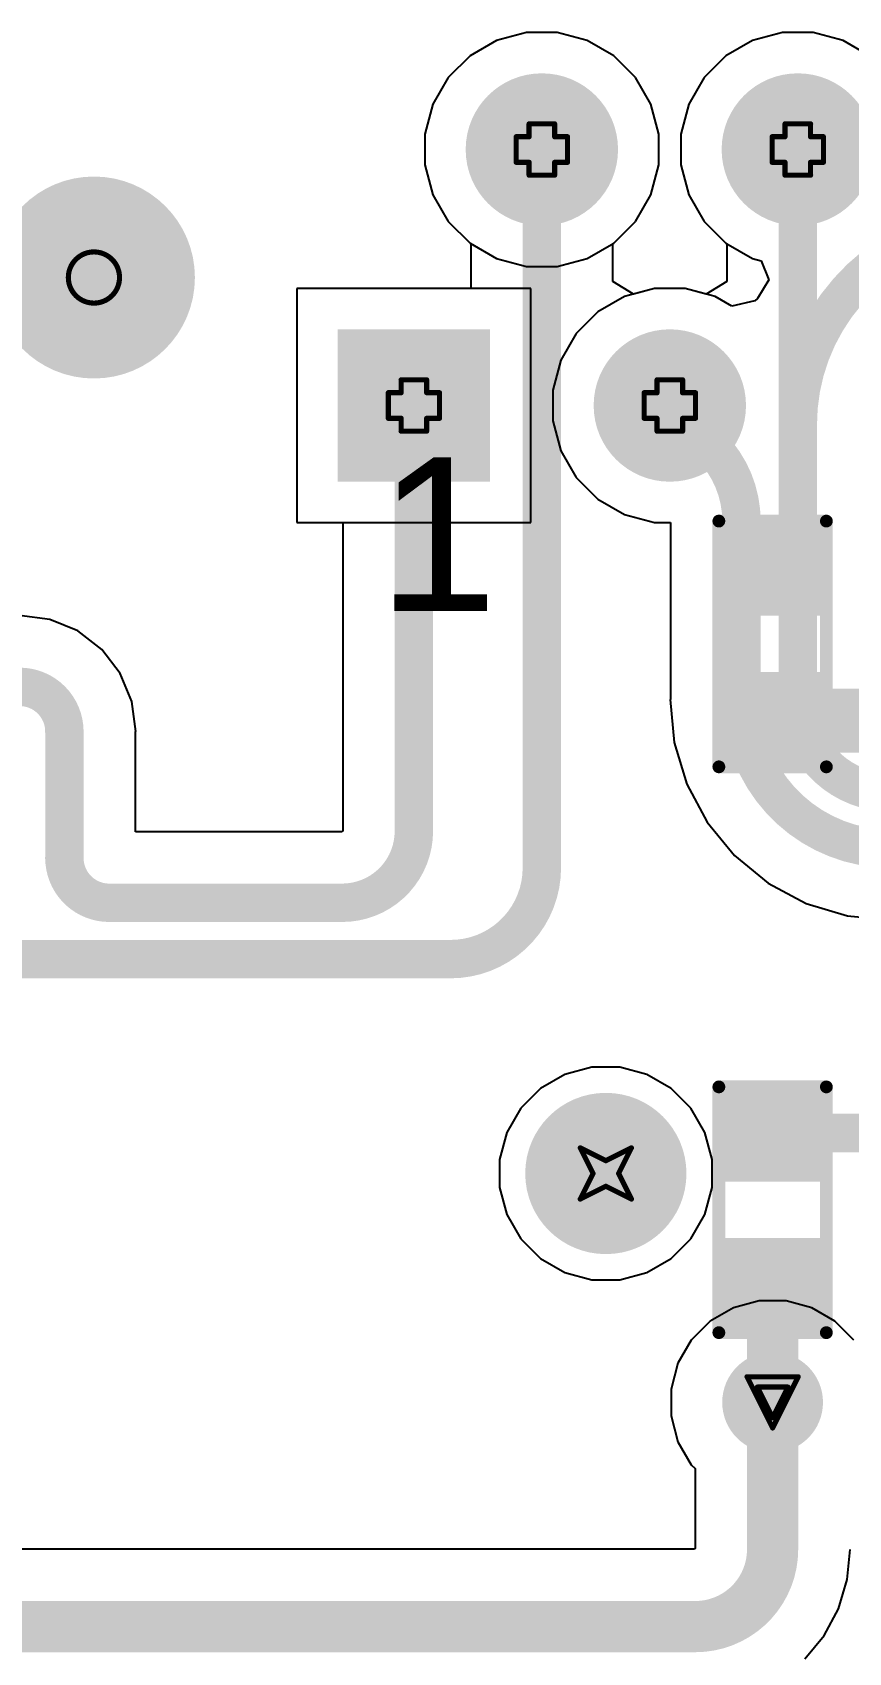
# Model space of a CAD drawing. Header units: inches. Extents: x 0 to 289, y 0 to 168.
# Drawn here: x 112.4 to 120.5, y 57.86 to 73.94 of the extents above; entities that cross this region are included whole.
import ezdxf

# ---------------------------------------------------------------- set-up
doc = ezdxf.new("R2010")
doc.units = ezdxf.units.IN
for name, color, linetype in [('Bottom Layer', 5, 'Continuous'), ('Bottom Overlay', 54, 'Continuous'), ('Bottom Paste', 16, 'Continuous'), ('Bottom Solder', 6, 'Continuous'), ('Drill Drawing', 1, 'Continuous'), ('Multi-Layer', 9, 'Continuous'), ('Pad Holes', 156, 'Continuous'), ('Top Layer', 1, 'Continuous'), ('Top Overlay', 2, 'Continuous'), ('Top Solder', 216, 'Continuous'), ('Via Holes', 16, 'Continuous')]:
    doc.layers.add(name, color=color, linetype=linetype)
doc.styles.add('Arial', font='', dxfattribs={"height": 0.2})
doc.styles.get('Arial').set_extended_font_data('Arial')

# ---------------------------------------------------------------- blocks, each defined once
blk = doc.blocks.new('R___0603_B_12')
at = {"layer": 'Bottom Layer'}
for points in [[(-1.143, -0.4445), (-1.143, 0.4445), (-0.381, 0.4445), (-0.381, -0.4445)], [(0.381, -0.4445), (0.381, 0.4445), (1.143, 0.4445), (1.143, -0.4445)]]:
    blk.add_hatch(color=5, dxfattribs=at).paths.add_polyline_path(points)
at = {"layer": 'Bottom Paste'}
for points in [[(-1.143, -0.4445), (-1.143, 0.4445), (-0.381, 0.4445), (-0.381, -0.4445)], [(0.381, -0.4445), (0.381, 0.4445), (1.143, 0.4445), (1.143, -0.4445)]]:
    blk.add_hatch(color=16, dxfattribs=at).paths.add_polyline_path(points)
at = {"layer": 'Bottom Solder'}
for points in [[(-1.2446, -0.5461), (-1.2446, 0.5461), (-0.2794, 0.5461), (-0.2794, -0.5461)], [(0.2794, -0.5461), (0.2794, 0.5461), (1.2446, 0.5461), (1.2446, -0.5461)]]:
    blk.add_hatch(color=6, dxfattribs=at).paths.add_polyline_path(points)
at = {"layer": 'Bottom Overlay'}
for points in [[(-1.2192, -0.5334, 0.127, 0.127, 0), (-1.2192, 0.5334, 0.127, 0.127, 0)], [(1.2192, 0.5334, 0.127, 0.127, 0), (-1.2192, 0.5334, 0.127, 0.127, 0)], [(1.2192, -0.5334, 0.127, 0.127, 0), (1.2192, 0.5334, 0.127, 0.127, 0)], [(1.2192, -0.5334, 0.127, 0.127, 0), (-1.2192, -0.5334, 0.127, 0.127, 0)]]:
    blk.add_lwpolyline(points, format="xyseb", dxfattribs=at)
for points in [[(-1.25095, 0.5334, 0.0635, 0.0635, 1), (-1.18745, 0.5334, 0.0635, 0.0635, 1)], [(-1.25095, 0.5334, 0.0635, 0.0635, 1), (-1.18745, 0.5334, 0.0635, 0.0635, 1)], [(1.18745, 0.5334, 0.0635, 0.0635, 1), (1.25095, 0.5334, 0.0635, 0.0635, 1)], [(1.18745, 0.5334, 0.0635, 0.0635, 1), (1.25095, 0.5334, 0.0635, 0.0635, 1)], [(-1.25095, -0.5334, 0.0635, 0.0635, 1), (-1.18745, -0.5334, 0.0635, 0.0635, 1)], [(-1.25095, -0.5334, 0.0635, 0.0635, 1), (-1.18745, -0.5334, 0.0635, 0.0635, 1)], [(1.18745, -0.5334, 0.0635, 0.0635, 1), (1.25095, -0.5334, 0.0635, 0.0635, 1)], [(1.18745, -0.5334, 0.0635, 0.0635, 1), (1.25095, -0.5334, 0.0635, 0.0635, 1)]]:
    blk.add_lwpolyline(points, format="xyseb", close=True, dxfattribs=at)
blk = doc.blocks.new('R___0603_B_15')
at = {"layer": 'Bottom Layer'}
for points in [[(-1.143, -0.4445), (-1.143, 0.4445), (-0.381, 0.4445), (-0.381, -0.4445)], [(0.381, -0.4445), (0.381, 0.4445), (1.143, 0.4445), (1.143, -0.4445)]]:
    blk.add_hatch(color=5, dxfattribs=at).paths.add_polyline_path(points)
at = {"layer": 'Bottom Paste'}
for points in [[(-1.143, -0.4445), (-1.143, 0.4445), (-0.381, 0.4445), (-0.381, -0.4445)], [(0.381, -0.4445), (0.381, 0.4445), (1.143, 0.4445), (1.143, -0.4445)]]:
    blk.add_hatch(color=16, dxfattribs=at).paths.add_polyline_path(points)
at = {"layer": 'Bottom Solder'}
for points in [[(-1.2446, -0.5461), (-1.2446, 0.5461), (-0.2794, 0.5461), (-0.2794, -0.5461)], [(0.2794, -0.5461), (0.2794, 0.5461), (1.2446, 0.5461), (1.2446, -0.5461)]]:
    blk.add_hatch(color=6, dxfattribs=at).paths.add_polyline_path(points)
at = {"layer": 'Bottom Overlay'}
for points in [[(-1.2192, -0.5334, 0.127, 0.127, 0), (-1.2192, 0.5334, 0.127, 0.127, 0)], [(1.2192, 0.5334, 0.127, 0.127, 0), (-1.2192, 0.5334, 0.127, 0.127, 0)], [(1.2192, -0.5334, 0.127, 0.127, 0), (1.2192, 0.5334, 0.127, 0.127, 0)], [(1.2192, -0.5334, 0.127, 0.127, 0), (-1.2192, -0.5334, 0.127, 0.127, 0)]]:
    blk.add_lwpolyline(points, format="xyseb", dxfattribs=at)
for points in [[(-1.25095, 0.5334, 0.0635, 0.0635, 1), (-1.18745, 0.5334, 0.0635, 0.0635, 1)], [(-1.25095, 0.5334, 0.0635, 0.0635, 1), (-1.18745, 0.5334, 0.0635, 0.0635, 1)], [(1.18745, 0.5334, 0.0635, 0.0635, 1), (1.25095, 0.5334, 0.0635, 0.0635, 1)], [(1.18745, 0.5334, 0.0635, 0.0635, 1), (1.25095, 0.5334, 0.0635, 0.0635, 1)], [(-1.25095, -0.5334, 0.0635, 0.0635, 1), (-1.18745, -0.5334, 0.0635, 0.0635, 1)], [(-1.25095, -0.5334, 0.0635, 0.0635, 1), (-1.18745, -0.5334, 0.0635, 0.0635, 1)], [(1.18745, -0.5334, 0.0635, 0.0635, 1), (1.25095, -0.5334, 0.0635, 0.0635, 1)], [(1.18745, -0.5334, 0.0635, 0.0635, 1), (1.25095, -0.5334, 0.0635, 0.0635, 1)]]:
    blk.add_lwpolyline(points, format="xyseb", close=True, dxfattribs=at)
blk = doc.blocks.new('NE8FBV_C5_LED_55')
at = {"layer": 'Bottom Layer'}
h = blk.add_hatch(color=5, dxfattribs=at)
edge = h.paths.add_edge_path()
edge.add_arc((-2.865, -1.36), 0.654, 0, 360)
h = blk.add_hatch(color=5, dxfattribs=at)
edge = h.paths.add_edge_path()
edge.add_arc((-0.325, -1.36), 0.654, 0, 360)
h = blk.add_hatch(color=5, dxfattribs=at)
edge = h.paths.add_edge_path()
edge.add_arc((-7.31, -2.63), 0.9, 0, 360)
blk.add_hatch(color=5, dxfattribs=at).paths.add_polyline_path([(-4.789, -3.246), (-3.481, -3.246), (-3.481, -4.554), (-4.789, -4.554)])
h = blk.add_hatch(color=5, dxfattribs=at)
edge = h.paths.add_edge_path()
edge.add_arc((-1.595, -3.9), 0.654, 0, 360)
at = {"layer": 'Bottom Solder'}
h = blk.add_hatch(color=6, dxfattribs=at)
edge = h.paths.add_edge_path()
edge.add_arc((-2.865, -1.36), 0.756, 0, 360)
h = blk.add_hatch(color=6, dxfattribs=at)
edge = h.paths.add_edge_path()
edge.add_arc((-0.325, -1.36), 0.756, 0, 360)
h = blk.add_hatch(color=6, dxfattribs=at)
edge = h.paths.add_edge_path()
edge.add_arc((-7.31, -2.63), 1.002, 0, 360)
blk.add_hatch(color=6, dxfattribs=at).paths.add_polyline_path([(-4.891, -3.144), (-3.379, -3.144), (-3.379, -4.656), (-4.891, -4.656)])
h = blk.add_hatch(color=6, dxfattribs=at)
edge = h.paths.add_edge_path()
edge.add_arc((-1.595, -3.9), 0.756, 0, 360)
h = blk.add_hatch(color=6, dxfattribs=at)
edge = h.paths.add_edge_path()
edge.add_arc((-2.23, -11.52), 0.102, 0, 360)
at = {"layer": 'Multi-Layer'}
h = blk.add_hatch(color=9, dxfattribs=at)
edge = h.paths.add_edge_path()
edge.add_arc((-2.865, -1.36), 0.654, 0, 360)
h = blk.add_hatch(color=9, dxfattribs=at)
edge = h.paths.add_edge_path()
edge.add_arc((-0.325, -1.36), 0.654, 0, 360)
h = blk.add_hatch(color=9, dxfattribs=at)
edge = h.paths.add_edge_path()
edge.add_arc((-7.31, -2.63), 0.9, 0, 360)
blk.add_hatch(color=9, dxfattribs=at).paths.add_polyline_path([(-4.789, -3.246), (-3.481, -3.246), (-3.481, -4.554), (-4.789, -4.554)])
h = blk.add_hatch(color=9, dxfattribs=at)
edge = h.paths.add_edge_path()
edge.add_arc((-1.595, -3.9), 0.654, 0, 360)
at = {"layer": 'Pad Holes'}
h = blk.add_hatch(color=7, dxfattribs=at)
edge = h.paths.add_edge_path()
edge.add_arc((-2.865, -1.36), 0.4, 0, 360)
h = blk.add_hatch(color=7, dxfattribs=at)
edge = h.paths.add_edge_path()
edge.add_arc((-0.325, -1.36), 0.4, 0, 360)
h = blk.add_hatch(color=7, dxfattribs=at)
edge = h.paths.add_edge_path()
edge.add_arc((-7.31, -2.63), 0.6, 0, 360)
h = blk.add_hatch(color=7, dxfattribs=at)
edge = h.paths.add_edge_path()
edge.add_arc((-4.135, -3.9), 0.4, 0, 360)
h = blk.add_hatch(color=7, dxfattribs=at)
edge = h.paths.add_edge_path()
edge.add_arc((-1.595, -3.9), 0.4, 0, 360)
h = blk.add_hatch(color=7, dxfattribs=at)
edge = h.paths.add_edge_path()
edge.add_arc((-2.23, -11.52), 0.8, 0, 360)
at = {"layer": 'Top Layer'}
h = blk.add_hatch(color=1, dxfattribs=at)
edge = h.paths.add_edge_path()
edge.add_arc((-2.865, -1.36), 0.654, 0, 360)
h = blk.add_hatch(color=1, dxfattribs=at)
edge = h.paths.add_edge_path()
edge.add_arc((-0.325, -1.36), 0.654, 0, 360)
h = blk.add_hatch(color=1, dxfattribs=at)
edge = h.paths.add_edge_path()
edge.add_arc((-7.31, -2.63), 0.9, 0, 360)
blk.add_hatch(color=1, dxfattribs=at).paths.add_polyline_path([(-4.789, -3.246), (-3.481, -3.246), (-3.481, -4.554), (-4.789, -4.554)])
h = blk.add_hatch(color=1, dxfattribs=at)
edge = h.paths.add_edge_path()
edge.add_arc((-1.595, -3.9), 0.654, 0, 360)
at = {"layer": 'Top Solder'}
h = blk.add_hatch(color=216, dxfattribs=at)
edge = h.paths.add_edge_path()
edge.add_arc((-2.865, -1.36), 0.756, 0, 360)
h = blk.add_hatch(color=216, dxfattribs=at)
edge = h.paths.add_edge_path()
edge.add_arc((-0.325, -1.36), 0.756, 0, 360)
h = blk.add_hatch(color=216, dxfattribs=at)
edge = h.paths.add_edge_path()
edge.add_arc((-7.31, -2.63), 1.002, 0, 360)
blk.add_hatch(color=216, dxfattribs=at).paths.add_polyline_path([(-4.891, -3.144), (-3.379, -3.144), (-3.379, -4.656), (-4.891, -4.656)])
h = blk.add_hatch(color=216, dxfattribs=at)
edge = h.paths.add_edge_path()
edge.add_arc((-1.595, -3.9), 0.756, 0, 360)
h = blk.add_hatch(color=216, dxfattribs=at)
edge = h.paths.add_edge_path()
edge.add_arc((-2.23, -11.52), 0.102, 0, 360)
at = {"layer": 'Top Overlay', "style": 'Arial'}
blk.add_text('1', height=1.524, dxfattribs=at).set_placement((-4.491, -5.939))

msp = doc.modelspace()

# ---------------------------------------------------------------- hatches: boundary and pattern name
at = {"layer": 'Bottom Layer'}
h = msp.add_hatch(color=5, dxfattribs=at)
edge = h.paths.add_edge_path()
edge.add_arc((119.745, 60.344), 0.5, 0, 360)
at = {"layer": 'Top Layer'}
h = msp.add_hatch(color=1, dxfattribs=at)
edge = h.paths.add_edge_path()
edge.add_arc((119.745, 60.344), 0.5, 0, 360)
at = {"layer": 'Via Holes'}
h = msp.add_hatch(color=7, dxfattribs=at)
edge = h.paths.add_edge_path()
edge.add_arc((119.745, 60.344), 0.3, 0, 360)

# ---------------------------------------------------------------- linework, layer by layer
at = {"layer": 'Bottom Layer'}
for p, q in [((117.006, 73.858), (116.742, 73.705)), ((117.302, 73.937), (117.006, 73.858)), ((117.608, 73.937), (117.302, 73.937)), ((117.904, 73.858), (117.608, 73.937)), ((118.168, 73.705), (117.904, 73.858)), ((119.546, 73.858), (119.282, 73.705)), ((119.842, 73.937), (119.546, 73.858)), ((120.148, 73.937), (119.842, 73.937)), ((120.444, 73.858), (120.148, 73.937)), ((120.708, 73.705), (120.444, 73.858)), ((116.742, 73.705), (116.525, 73.488)), ((118.385, 73.488), (118.168, 73.705)), ((119.282, 73.705), (119.065, 73.488)), ((116.525, 73.488), (116.372, 73.224)), ((118.538, 73.224), (118.385, 73.488)), ((119.065, 73.488), (118.912, 73.224)), ((116.372, 73.224), (116.293, 72.928)), ((118.617, 72.928), (118.538, 73.224)), ((118.912, 73.224), (118.833, 72.928)), ((116.293, 72.928), (116.293, 72.622)), ((118.617, 72.622), (118.617, 72.928)), ((118.833, 72.928), (118.833, 72.622)), ((116.293, 72.622), (116.372, 72.326)), ((118.538, 72.326), (118.617, 72.622)), ((118.833, 72.622), (118.912, 72.326)), ((116.372, 72.326), (116.525, 72.062)), ((118.385, 72.062), (118.538, 72.326)), ((118.912, 72.326), (119.065, 72.062)), ((116.525, 72.062), (116.742, 71.845)), ((118.168, 71.845), (118.385, 72.062)), ((119.065, 72.062), (119.282, 71.845)), ((116.742, 71.845), (116.75, 71.84)), ((116.75, 71.84), (116.75, 71.397)), ((118.16, 71.84), (118.168, 71.845)), ((118.16, 71.465), (118.16, 71.84)), ((119.282, 71.845), (119.29, 71.84)), ((119.29, 71.84), (119.29, 71.465)), ((116.75, 71.397), (115.023, 71.397)), ((115.023, 71.397), (115.023, 69.073)), ((118.363, 71.341), (118.16, 71.465)), ((118.572, 71.397), (118.363, 71.341)), ((118.878, 71.397), (118.572, 71.397)), ((119.087, 71.341), (118.878, 71.397)), ((119.29, 71.465), (119.087, 71.341)), ((115.023, 69.073), (115.48, 69.073)), ((115.48, 69.073), (115.48, 66.012)), ((112.571, 68.113), (112.272, 68.152)), ((112.849, 67.998), (112.571, 68.113)), ((113.087, 67.815), (112.849, 67.998)), ((113.271, 67.576), (113.087, 67.815)), ((113.386, 67.298), (113.271, 67.576)), ((113.425, 66.999), (113.386, 67.298)), ((113.421, 66.005), (113.421, 66.999)), ((113.421, 66.999), (113.425, 66.999)), ((115.474, 66.005), (113.421, 66.005)), ((115.48, 66.012), (115.474, 66.012)), ((115.474, 66.012), (115.474, 66.005))]:
    msp.add_line(p, q, dxfattribs=at)
for points in [[(117.455, 65.647, 0.381, 0.381, 0), (117.455, 72.775, 0.381, 0.381, 0)], [(119.995, 68.881, 0.381, 0.381, 0), (119.995, 72.775, 0.381, 0.381, 0)], [(116.185, 66.012, 0.381, 0.381, 0), (116.185, 70.235, 0.381, 0.381, 0)], [(119.745, 68.631, 0.381, 0.381, 0), (119.995, 68.881, 0.381, 0.381, 0)], [(111.828, 66.999, 0.381, 0.381, -1), (112.717, 66.999, 0.381, 0.381, 0)], [(119.995, 67.107, 0.635, 0.635, 0), (121.341, 67.107, 0.635, 0.635, 0)], [(112.717, 65.745, 0.381, 0.381, 0), (112.717, 66.999, 0.381, 0.381, 0)], [(116.185, 66.012, 0.381, 0.381, -0.414214), (115.474, 65.301, 0.381, 0.381, 0)], [(113.161, 65.301, 0.381, 0.381, -0.414214), (112.717, 65.745, 0.381, 0.381, 0)], [(117.455, 65.647, 0.381, 0.381, -0.414214), (116.55, 64.742, 0.381, 0.381, 0)], [(113.161, 65.301, 0.381, 0.381, 0), (114.375, 65.301, 0.381, 0.381, 0)], [(114.375, 65.301, 0.381, 0.381, 0), (115.474, 65.301, 0.381, 0.381, 0)], [(102.214, 64.742, 0.381, 0.381, 0), (116.55, 64.742, 0.381, 0.381, 0)], [(119.995, 63.017, 0.381, 0.381, 0), (121.341, 63.017, 0.381, 0.381, 0)], [(119.745, 60.344, 0.508, 0.508, 0), (119.745, 61.493, 0.508, 0.508, 0)]]:
    msp.add_lwpolyline(points, format="xyseb", dxfattribs=at)
for points in [[(117.36, 72.775, 0.191, 0.191, 1), (117.55, 72.775, 0.191, 0.191, 1)], [(119.9, 72.775, 0.191, 0.191, 1), (120.09, 72.775, 0.191, 0.191, 1)], [(116.09, 70.235, 0.191, 0.191, 1), (116.28, 70.235, 0.191, 0.191, 1)], [(119.9, 68.881, 0.191, 0.191, 1), (120.09, 68.881, 0.191, 0.191, 1)], [(119.9, 68.881, 0.191, 0.191, 1), (120.09, 68.881, 0.191, 0.191, 1)], [(119.65, 68.631, 0.191, 0.191, 1), (119.84, 68.631, 0.191, 0.191, 1)], [(119.836, 67.107, 0.318, 0.318, 1), (120.154, 67.107, 0.318, 0.318, 1)], [(112.621, 66.999, 0.191, 0.191, 1), (112.812, 66.999, 0.191, 0.191, 1)], [(112.621, 66.999, 0.191, 0.191, 1), (112.812, 66.999, 0.191, 0.191, 1)], [(116.09, 66.012, 0.191, 0.191, 1), (116.28, 66.012, 0.191, 0.191, 1)], [(116.09, 66.012, 0.191, 0.191, 1), (116.28, 66.012, 0.191, 0.191, 1)], [(112.621, 65.745, 0.191, 0.191, 1), (112.812, 65.745, 0.191, 0.191, 1)], [(112.621, 65.745, 0.191, 0.191, 1), (112.812, 65.745, 0.191, 0.191, 1)], [(117.36, 65.647, 0.191, 0.191, 1), (117.55, 65.647, 0.191, 0.191, 1)], [(117.36, 65.647, 0.191, 0.191, 1), (117.55, 65.647, 0.191, 0.191, 1)], [(113.066, 65.301, 0.191, 0.191, 1), (113.256, 65.301, 0.191, 0.191, 1)], [(113.066, 65.301, 0.191, 0.191, 1), (113.256, 65.301, 0.191, 0.191, 1)], [(114.28, 65.301, 0.191, 0.191, 1), (114.471, 65.301, 0.191, 0.191, 1)], [(114.28, 65.301, 0.191, 0.191, 1), (114.471, 65.301, 0.191, 0.191, 1)], [(115.379, 65.301, 0.191, 0.191, 1), (115.569, 65.301, 0.191, 0.191, 1)], [(115.379, 65.301, 0.191, 0.191, 1), (115.569, 65.301, 0.191, 0.191, 1)], [(116.454, 64.742, 0.191, 0.191, 1), (116.645, 64.742, 0.191, 0.191, 1)], [(116.454, 64.742, 0.191, 0.191, 1), (116.645, 64.742, 0.191, 0.191, 1)], [(119.9, 63.017, 0.191, 0.191, 1), (120.09, 63.017, 0.191, 0.191, 1)], [(119.618, 61.493, 0.254, 0.254, 1), (119.872, 61.493, 0.254, 0.254, 1)], [(119.618, 60.344, 0.254, 0.254, 1), (119.872, 60.344, 0.254, 0.254, 1)]]:
    msp.add_lwpolyline(points, format="xyseb", close=True, dxfattribs=at)
at = {"layer": 'Drill Drawing'}
for points in [[(117.328, 72.902, 0.0508, 0.0508, 0), (117.328, 73.029, 0.0508, 0.0508, 0)], [(117.328, 73.029, 0.0508, 0.0508, 0), (117.582, 73.029, 0.0508, 0.0508, 0)], [(117.582, 72.902, 0.0508, 0.0508, 0), (117.582, 73.029, 0.0508, 0.0508, 0)], [(119.868, 72.902, 0.0508, 0.0508, 0), (119.868, 73.029, 0.0508, 0.0508, 0)], [(119.868, 73.029, 0.0508, 0.0508, 0), (120.122, 73.029, 0.0508, 0.0508, 0)], [(120.122, 72.902, 0.0508, 0.0508, 0), (120.122, 73.029, 0.0508, 0.0508, 0)], [(117.201, 72.648, 0.0508, 0.0508, 0), (117.201, 72.902, 0.0508, 0.0508, 0)], [(117.201, 72.902, 0.0508, 0.0508, 0), (117.328, 72.902, 0.0508, 0.0508, 0)], [(117.582, 72.902, 0.0508, 0.0508, 0), (117.709, 72.902, 0.0508, 0.0508, 0)], [(117.709, 72.648, 0.0508, 0.0508, 0), (117.709, 72.902, 0.0508, 0.0508, 0)], [(119.741, 72.648, 0.0508, 0.0508, 0), (119.741, 72.902, 0.0508, 0.0508, 0)], [(119.741, 72.902, 0.0508, 0.0508, 0), (119.868, 72.902, 0.0508, 0.0508, 0)], [(120.122, 72.902, 0.0508, 0.0508, 0), (120.249, 72.902, 0.0508, 0.0508, 0)], [(120.249, 72.648, 0.0508, 0.0508, 0), (120.249, 72.902, 0.0508, 0.0508, 0)], [(117.201, 72.648, 0.0508, 0.0508, 0), (117.328, 72.648, 0.0508, 0.0508, 0)], [(117.328, 72.521, 0.0508, 0.0508, 0), (117.328, 72.648, 0.0508, 0.0508, 0)], [(117.582, 72.648, 0.0508, 0.0508, 0), (117.709, 72.648, 0.0508, 0.0508, 0)], [(117.582, 72.521, 0.0508, 0.0508, 0), (117.582, 72.648, 0.0508, 0.0508, 0)], [(119.741, 72.648, 0.0508, 0.0508, 0), (119.868, 72.648, 0.0508, 0.0508, 0)], [(119.868, 72.521, 0.0508, 0.0508, 0), (119.868, 72.648, 0.0508, 0.0508, 0)], [(120.122, 72.648, 0.0508, 0.0508, 0), (120.249, 72.648, 0.0508, 0.0508, 0)], [(120.122, 72.521, 0.0508, 0.0508, 0), (120.122, 72.648, 0.0508, 0.0508, 0)], [(117.328, 72.521, 0.0508, 0.0508, 0), (117.582, 72.521, 0.0508, 0.0508, 0)], [(119.868, 72.521, 0.0508, 0.0508, 0), (120.122, 72.521, 0.0508, 0.0508, 0)], [(116.058, 70.362, 0.0508, 0.0508, 0), (116.058, 70.489, 0.0508, 0.0508, 0)], [(116.058, 70.489, 0.0508, 0.0508, 0), (116.312, 70.489, 0.0508, 0.0508, 0)], [(116.312, 70.362, 0.0508, 0.0508, 0), (116.312, 70.489, 0.0508, 0.0508, 0)], [(118.598, 70.362, 0.0508, 0.0508, 0), (118.598, 70.489, 0.0508, 0.0508, 0)], [(118.598, 70.489, 0.0508, 0.0508, 0), (118.852, 70.489, 0.0508, 0.0508, 0)], [(118.852, 70.362, 0.0508, 0.0508, 0), (118.852, 70.489, 0.0508, 0.0508, 0)], [(115.931, 70.108, 0.0508, 0.0508, 0), (115.931, 70.362, 0.0508, 0.0508, 0)], [(115.931, 70.362, 0.0508, 0.0508, 0), (116.058, 70.362, 0.0508, 0.0508, 0)], [(116.312, 70.362, 0.0508, 0.0508, 0), (116.439, 70.362, 0.0508, 0.0508, 0)], [(116.439, 70.108, 0.0508, 0.0508, 0), (116.439, 70.362, 0.0508, 0.0508, 0)], [(118.471, 70.108, 0.0508, 0.0508, 0), (118.471, 70.362, 0.0508, 0.0508, 0)], [(118.471, 70.362, 0.0508, 0.0508, 0), (118.598, 70.362, 0.0508, 0.0508, 0)], [(118.852, 70.362, 0.0508, 0.0508, 0), (118.979, 70.362, 0.0508, 0.0508, 0)], [(118.979, 70.108, 0.0508, 0.0508, 0), (118.979, 70.362, 0.0508, 0.0508, 0)], [(115.931, 70.108, 0.0508, 0.0508, 0), (116.058, 70.108, 0.0508, 0.0508, 0)], [(116.058, 69.981, 0.0508, 0.0508, 0), (116.058, 70.108, 0.0508, 0.0508, 0)], [(116.312, 70.108, 0.0508, 0.0508, 0), (116.439, 70.108, 0.0508, 0.0508, 0)], [(116.312, 69.981, 0.0508, 0.0508, 0), (116.312, 70.108, 0.0508, 0.0508, 0)], [(118.471, 70.108, 0.0508, 0.0508, 0), (118.598, 70.108, 0.0508, 0.0508, 0)], [(118.598, 69.981, 0.0508, 0.0508, 0), (118.598, 70.108, 0.0508, 0.0508, 0)], [(118.852, 70.108, 0.0508, 0.0508, 0), (118.979, 70.108, 0.0508, 0.0508, 0)], [(118.852, 69.981, 0.0508, 0.0508, 0), (118.852, 70.108, 0.0508, 0.0508, 0)], [(116.058, 69.981, 0.0508, 0.0508, 0), (116.312, 69.981, 0.0508, 0.0508, 0)], [(118.598, 69.981, 0.0508, 0.0508, 0), (118.852, 69.981, 0.0508, 0.0508, 0)], [(117.836, 62.869, 0.0508, 0.0508, 0), (118.09, 62.742, 0.0508, 0.0508, 0)], [(117.836, 62.869, 0.0508, 0.0508, 0), (117.963, 62.615, 0.0508, 0.0508, 0)], [(118.09, 62.742, 0.0508, 0.0508, 0), (118.344, 62.869, 0.0508, 0.0508, 0)], [(118.217, 62.615, 0.0508, 0.0508, 0), (118.344, 62.869, 0.0508, 0.0508, 0)], [(117.836, 62.361, 0.0508, 0.0508, 0), (117.963, 62.615, 0.0508, 0.0508, 0)], [(118.217, 62.615, 0.0508, 0.0508, 0), (118.344, 62.361, 0.0508, 0.0508, 0)], [(117.836, 62.361, 0.0508, 0.0508, 0), (118.09, 62.488, 0.0508, 0.0508, 0)], [(118.09, 62.488, 0.0508, 0.0508, 0), (118.344, 62.361, 0.0508, 0.0508, 0)], [(119.491, 60.598, 0.0508, 0.0508, 0), (119.999, 60.598, 0.0508, 0.0508, 0)], [(119.491, 60.598, 0.0508, 0.0508, 0), (119.745, 60.09, 0.0508, 0.0508, 0)], [(119.745, 60.09, 0.0508, 0.0508, 0), (119.999, 60.598, 0.0508, 0.0508, 0)], [(119.593, 60.496, 0.0508, 0.0508, 0), (119.897, 60.496, 0.0508, 0.0508, 0)], [(119.593, 60.496, 0.0508, 0.0508, 0), (119.745, 60.191, 0.0508, 0.0508, 0)], [(119.745, 60.191, 0.0508, 0.0508, 0), (119.897, 60.496, 0.0508, 0.0508, 0)]]:
    msp.add_lwpolyline(points, format="xyseb", dxfattribs=at)
for points in [[(117.315, 73.029, 0.0254, 0.0254, 1), (117.341, 73.029, 0.0254, 0.0254, 1)], [(117.315, 73.029, 0.0254, 0.0254, 1), (117.341, 73.029, 0.0254, 0.0254, 1)], [(117.569, 73.029, 0.0254, 0.0254, 1), (117.595, 73.029, 0.0254, 0.0254, 1)], [(117.569, 73.029, 0.0254, 0.0254, 1), (117.595, 73.029, 0.0254, 0.0254, 1)], [(119.855, 73.029, 0.0254, 0.0254, 1), (119.881, 73.029, 0.0254, 0.0254, 1)], [(119.855, 73.029, 0.0254, 0.0254, 1), (119.881, 73.029, 0.0254, 0.0254, 1)], [(120.109, 73.029, 0.0254, 0.0254, 1), (120.135, 73.029, 0.0254, 0.0254, 1)], [(120.109, 73.029, 0.0254, 0.0254, 1), (120.135, 73.029, 0.0254, 0.0254, 1)], [(117.188, 72.902, 0.0254, 0.0254, 1), (117.214, 72.902, 0.0254, 0.0254, 1)], [(117.188, 72.902, 0.0254, 0.0254, 1), (117.214, 72.902, 0.0254, 0.0254, 1)], [(117.315, 72.902, 0.0254, 0.0254, 1), (117.341, 72.902, 0.0254, 0.0254, 1)], [(117.315, 72.902, 0.0254, 0.0254, 1), (117.341, 72.902, 0.0254, 0.0254, 1)], [(117.569, 72.902, 0.0254, 0.0254, 1), (117.595, 72.902, 0.0254, 0.0254, 1)], [(117.569, 72.902, 0.0254, 0.0254, 1), (117.595, 72.902, 0.0254, 0.0254, 1)], [(117.696, 72.902, 0.0254, 0.0254, 1), (117.722, 72.902, 0.0254, 0.0254, 1)], [(117.696, 72.902, 0.0254, 0.0254, 1), (117.722, 72.902, 0.0254, 0.0254, 1)], [(119.728, 72.902, 0.0254, 0.0254, 1), (119.754, 72.902, 0.0254, 0.0254, 1)], [(119.728, 72.902, 0.0254, 0.0254, 1), (119.754, 72.902, 0.0254, 0.0254, 1)], [(119.855, 72.902, 0.0254, 0.0254, 1), (119.881, 72.902, 0.0254, 0.0254, 1)], [(119.855, 72.902, 0.0254, 0.0254, 1), (119.881, 72.902, 0.0254, 0.0254, 1)], [(120.109, 72.902, 0.0254, 0.0254, 1), (120.135, 72.902, 0.0254, 0.0254, 1)], [(120.109, 72.902, 0.0254, 0.0254, 1), (120.135, 72.902, 0.0254, 0.0254, 1)], [(120.236, 72.902, 0.0254, 0.0254, 1), (120.262, 72.902, 0.0254, 0.0254, 1)], [(120.236, 72.902, 0.0254, 0.0254, 1), (120.262, 72.902, 0.0254, 0.0254, 1)], [(117.188, 72.648, 0.0254, 0.0254, 1), (117.214, 72.648, 0.0254, 0.0254, 1)], [(117.188, 72.648, 0.0254, 0.0254, 1), (117.214, 72.648, 0.0254, 0.0254, 1)], [(117.315, 72.648, 0.0254, 0.0254, 1), (117.341, 72.648, 0.0254, 0.0254, 1)], [(117.315, 72.648, 0.0254, 0.0254, 1), (117.341, 72.648, 0.0254, 0.0254, 1)], [(117.569, 72.648, 0.0254, 0.0254, 1), (117.595, 72.648, 0.0254, 0.0254, 1)], [(117.569, 72.648, 0.0254, 0.0254, 1), (117.595, 72.648, 0.0254, 0.0254, 1)], [(117.696, 72.648, 0.0254, 0.0254, 1), (117.722, 72.648, 0.0254, 0.0254, 1)], [(117.696, 72.648, 0.0254, 0.0254, 1), (117.722, 72.648, 0.0254, 0.0254, 1)], [(119.728, 72.648, 0.0254, 0.0254, 1), (119.754, 72.648, 0.0254, 0.0254, 1)], [(119.728, 72.648, 0.0254, 0.0254, 1), (119.754, 72.648, 0.0254, 0.0254, 1)], [(119.855, 72.648, 0.0254, 0.0254, 1), (119.881, 72.648, 0.0254, 0.0254, 1)], [(119.855, 72.648, 0.0254, 0.0254, 1), (119.881, 72.648, 0.0254, 0.0254, 1)], [(120.109, 72.648, 0.0254, 0.0254, 1), (120.135, 72.648, 0.0254, 0.0254, 1)], [(120.109, 72.648, 0.0254, 0.0254, 1), (120.135, 72.648, 0.0254, 0.0254, 1)], [(120.236, 72.648, 0.0254, 0.0254, 1), (120.262, 72.648, 0.0254, 0.0254, 1)], [(120.236, 72.648, 0.0254, 0.0254, 1), (120.262, 72.648, 0.0254, 0.0254, 1)], [(117.315, 72.521, 0.0254, 0.0254, 1), (117.341, 72.521, 0.0254, 0.0254, 1)], [(117.315, 72.521, 0.0254, 0.0254, 1), (117.341, 72.521, 0.0254, 0.0254, 1)], [(117.569, 72.521, 0.0254, 0.0254, 1), (117.595, 72.521, 0.0254, 0.0254, 1)], [(117.569, 72.521, 0.0254, 0.0254, 1), (117.595, 72.521, 0.0254, 0.0254, 1)], [(119.855, 72.521, 0.0254, 0.0254, 1), (119.881, 72.521, 0.0254, 0.0254, 1)], [(119.855, 72.521, 0.0254, 0.0254, 1), (119.881, 72.521, 0.0254, 0.0254, 1)], [(120.109, 72.521, 0.0254, 0.0254, 1), (120.135, 72.521, 0.0254, 0.0254, 1)], [(120.109, 72.521, 0.0254, 0.0254, 1), (120.135, 72.521, 0.0254, 0.0254, 1)], [(113.264, 71.505, 0.0508, 0.0508, 1), (112.756, 71.505, 0.0508, 0.0508, 1)], [(112.743, 71.505, 0.0254, 0.0254, 1), (112.769, 71.505, 0.0254, 0.0254, 1)], [(113.251, 71.505, 0.0254, 0.0254, 1), (113.277, 71.505, 0.0254, 0.0254, 1)], [(116.045, 70.489, 0.0254, 0.0254, 1), (116.071, 70.489, 0.0254, 0.0254, 1)], [(116.045, 70.489, 0.0254, 0.0254, 1), (116.071, 70.489, 0.0254, 0.0254, 1)], [(116.299, 70.489, 0.0254, 0.0254, 1), (116.325, 70.489, 0.0254, 0.0254, 1)], [(116.299, 70.489, 0.0254, 0.0254, 1), (116.325, 70.489, 0.0254, 0.0254, 1)], [(118.585, 70.489, 0.0254, 0.0254, 1), (118.611, 70.489, 0.0254, 0.0254, 1)], [(118.585, 70.489, 0.0254, 0.0254, 1), (118.611, 70.489, 0.0254, 0.0254, 1)], [(118.839, 70.489, 0.0254, 0.0254, 1), (118.865, 70.489, 0.0254, 0.0254, 1)], [(118.839, 70.489, 0.0254, 0.0254, 1), (118.865, 70.489, 0.0254, 0.0254, 1)], [(115.918, 70.362, 0.0254, 0.0254, 1), (115.944, 70.362, 0.0254, 0.0254, 1)], [(115.918, 70.362, 0.0254, 0.0254, 1), (115.944, 70.362, 0.0254, 0.0254, 1)], [(116.045, 70.362, 0.0254, 0.0254, 1), (116.071, 70.362, 0.0254, 0.0254, 1)], [(116.045, 70.362, 0.0254, 0.0254, 1), (116.071, 70.362, 0.0254, 0.0254, 1)], [(116.299, 70.362, 0.0254, 0.0254, 1), (116.325, 70.362, 0.0254, 0.0254, 1)], [(116.299, 70.362, 0.0254, 0.0254, 1), (116.325, 70.362, 0.0254, 0.0254, 1)], [(116.426, 70.362, 0.0254, 0.0254, 1), (116.452, 70.362, 0.0254, 0.0254, 1)], [(116.426, 70.362, 0.0254, 0.0254, 1), (116.452, 70.362, 0.0254, 0.0254, 1)], [(118.458, 70.362, 0.0254, 0.0254, 1), (118.484, 70.362, 0.0254, 0.0254, 1)], [(118.458, 70.362, 0.0254, 0.0254, 1), (118.484, 70.362, 0.0254, 0.0254, 1)], [(118.585, 70.362, 0.0254, 0.0254, 1), (118.611, 70.362, 0.0254, 0.0254, 1)], [(118.585, 70.362, 0.0254, 0.0254, 1), (118.611, 70.362, 0.0254, 0.0254, 1)], [(118.839, 70.362, 0.0254, 0.0254, 1), (118.865, 70.362, 0.0254, 0.0254, 1)], [(118.839, 70.362, 0.0254, 0.0254, 1), (118.865, 70.362, 0.0254, 0.0254, 1)], [(118.966, 70.362, 0.0254, 0.0254, 1), (118.992, 70.362, 0.0254, 0.0254, 1)], [(118.966, 70.362, 0.0254, 0.0254, 1), (118.992, 70.362, 0.0254, 0.0254, 1)], [(115.918, 70.108, 0.0254, 0.0254, 1), (115.944, 70.108, 0.0254, 0.0254, 1)], [(115.918, 70.108, 0.0254, 0.0254, 1), (115.944, 70.108, 0.0254, 0.0254, 1)], [(116.045, 70.108, 0.0254, 0.0254, 1), (116.071, 70.108, 0.0254, 0.0254, 1)], [(116.045, 70.108, 0.0254, 0.0254, 1), (116.071, 70.108, 0.0254, 0.0254, 1)], [(116.299, 70.108, 0.0254, 0.0254, 1), (116.325, 70.108, 0.0254, 0.0254, 1)], [(116.299, 70.108, 0.0254, 0.0254, 1), (116.325, 70.108, 0.0254, 0.0254, 1)], [(116.426, 70.108, 0.0254, 0.0254, 1), (116.452, 70.108, 0.0254, 0.0254, 1)], [(116.426, 70.108, 0.0254, 0.0254, 1), (116.452, 70.108, 0.0254, 0.0254, 1)], [(118.458, 70.108, 0.0254, 0.0254, 1), (118.484, 70.108, 0.0254, 0.0254, 1)], [(118.458, 70.108, 0.0254, 0.0254, 1), (118.484, 70.108, 0.0254, 0.0254, 1)], [(118.585, 70.108, 0.0254, 0.0254, 1), (118.611, 70.108, 0.0254, 0.0254, 1)], [(118.585, 70.108, 0.0254, 0.0254, 1), (118.611, 70.108, 0.0254, 0.0254, 1)], [(118.839, 70.108, 0.0254, 0.0254, 1), (118.865, 70.108, 0.0254, 0.0254, 1)], [(118.839, 70.108, 0.0254, 0.0254, 1), (118.865, 70.108, 0.0254, 0.0254, 1)], [(118.966, 70.108, 0.0254, 0.0254, 1), (118.992, 70.108, 0.0254, 0.0254, 1)], [(118.966, 70.108, 0.0254, 0.0254, 1), (118.992, 70.108, 0.0254, 0.0254, 1)], [(116.045, 69.981, 0.0254, 0.0254, 1), (116.071, 69.981, 0.0254, 0.0254, 1)], [(116.045, 69.981, 0.0254, 0.0254, 1), (116.071, 69.981, 0.0254, 0.0254, 1)], [(116.299, 69.981, 0.0254, 0.0254, 1), (116.325, 69.981, 0.0254, 0.0254, 1)], [(116.299, 69.981, 0.0254, 0.0254, 1), (116.325, 69.981, 0.0254, 0.0254, 1)], [(118.585, 69.981, 0.0254, 0.0254, 1), (118.611, 69.981, 0.0254, 0.0254, 1)], [(118.585, 69.981, 0.0254, 0.0254, 1), (118.611, 69.981, 0.0254, 0.0254, 1)], [(118.839, 69.981, 0.0254, 0.0254, 1), (118.865, 69.981, 0.0254, 0.0254, 1)], [(118.839, 69.981, 0.0254, 0.0254, 1), (118.865, 69.981, 0.0254, 0.0254, 1)], [(117.823, 62.869, 0.0254, 0.0254, 1), (117.849, 62.869, 0.0254, 0.0254, 1)], [(117.823, 62.869, 0.0254, 0.0254, 1), (117.849, 62.869, 0.0254, 0.0254, 1)], [(118.331, 62.869, 0.0254, 0.0254, 1), (118.357, 62.869, 0.0254, 0.0254, 1)], [(118.331, 62.869, 0.0254, 0.0254, 1), (118.357, 62.869, 0.0254, 0.0254, 1)], [(118.077, 62.742, 0.0254, 0.0254, 1), (118.103, 62.742, 0.0254, 0.0254, 1)], [(118.077, 62.742, 0.0254, 0.0254, 1), (118.103, 62.742, 0.0254, 0.0254, 1)], [(117.95, 62.615, 0.0254, 0.0254, 1), (117.976, 62.615, 0.0254, 0.0254, 1)], [(117.95, 62.615, 0.0254, 0.0254, 1), (117.976, 62.615, 0.0254, 0.0254, 1)], [(118.204, 62.615, 0.0254, 0.0254, 1), (118.23, 62.615, 0.0254, 0.0254, 1)], [(118.204, 62.615, 0.0254, 0.0254, 1), (118.23, 62.615, 0.0254, 0.0254, 1)], [(117.823, 62.361, 0.0254, 0.0254, 1), (117.849, 62.361, 0.0254, 0.0254, 1)], [(117.823, 62.361, 0.0254, 0.0254, 1), (117.849, 62.361, 0.0254, 0.0254, 1)], [(118.077, 62.488, 0.0254, 0.0254, 1), (118.103, 62.488, 0.0254, 0.0254, 1)], [(118.077, 62.488, 0.0254, 0.0254, 1), (118.103, 62.488, 0.0254, 0.0254, 1)], [(118.331, 62.361, 0.0254, 0.0254, 1), (118.357, 62.361, 0.0254, 0.0254, 1)], [(118.331, 62.361, 0.0254, 0.0254, 1), (118.357, 62.361, 0.0254, 0.0254, 1)], [(119.478, 60.598, 0.0254, 0.0254, 1), (119.504, 60.598, 0.0254, 0.0254, 1)], [(119.478, 60.598, 0.0254, 0.0254, 1), (119.504, 60.598, 0.0254, 0.0254, 1)], [(119.986, 60.598, 0.0254, 0.0254, 1), (120.012, 60.598, 0.0254, 0.0254, 1)], [(119.986, 60.598, 0.0254, 0.0254, 1), (120.012, 60.598, 0.0254, 0.0254, 1)], [(119.58, 60.496, 0.0254, 0.0254, 1), (119.605, 60.496, 0.0254, 0.0254, 1)], [(119.58, 60.496, 0.0254, 0.0254, 1), (119.605, 60.496, 0.0254, 0.0254, 1)], [(119.885, 60.496, 0.0254, 0.0254, 1), (119.91, 60.496, 0.0254, 0.0254, 1)], [(119.885, 60.496, 0.0254, 0.0254, 1), (119.91, 60.496, 0.0254, 0.0254, 1)], [(119.732, 60.191, 0.0254, 0.0254, 1), (119.758, 60.191, 0.0254, 0.0254, 1)], [(119.732, 60.191, 0.0254, 0.0254, 1), (119.758, 60.191, 0.0254, 0.0254, 1)], [(119.732, 60.09, 0.0254, 0.0254, 1), (119.758, 60.09, 0.0254, 0.0254, 1)], [(119.732, 60.09, 0.0254, 0.0254, 1), (119.758, 60.09, 0.0254, 0.0254, 1)]]:
    msp.add_lwpolyline(points, format="xyseb", close=True, dxfattribs=at)
at = {"layer": 'Top Layer'}
for p, q in [((117.006, 73.858), (116.742, 73.705)), ((117.302, 73.937), (117.006, 73.858)), ((117.608, 73.937), (117.302, 73.937)), ((117.904, 73.858), (117.608, 73.937)), ((118.168, 73.705), (117.904, 73.858)), ((119.546, 73.858), (119.282, 73.705)), ((119.842, 73.937), (119.546, 73.858)), ((120.148, 73.937), (119.842, 73.937)), ((120.444, 73.858), (120.148, 73.937)), ((120.708, 73.705), (120.444, 73.858)), ((116.742, 73.705), (116.525, 73.488)), ((118.385, 73.488), (118.168, 73.705)), ((119.282, 73.705), (119.065, 73.488)), ((116.525, 73.488), (116.372, 73.224)), ((118.538, 73.224), (118.385, 73.488)), ((119.065, 73.488), (118.912, 73.224)), ((116.372, 73.224), (116.293, 72.928)), ((118.617, 72.928), (118.538, 73.224)), ((118.912, 73.224), (118.833, 72.928)), ((116.293, 72.928), (116.293, 72.622)), ((118.617, 72.622), (118.617, 72.928)), ((118.833, 72.928), (118.833, 72.622)), ((116.293, 72.622), (116.372, 72.326)), ((118.538, 72.326), (118.617, 72.622)), ((118.833, 72.622), (118.912, 72.326)), ((116.372, 72.326), (116.525, 72.062)), ((118.385, 72.062), (118.538, 72.326)), ((118.912, 72.326), (119.065, 72.062)), ((116.525, 72.062), (116.742, 71.845)), ((118.168, 71.845), (118.385, 72.062)), ((119.065, 72.062), (119.282, 71.845)), ((116.742, 71.845), (117.006, 71.692)), ((117.904, 71.692), (118.168, 71.845)), ((119.282, 71.845), (119.546, 71.692)), ((117.006, 71.692), (117.302, 71.613)), ((117.302, 71.613), (117.608, 71.613)), ((117.608, 71.613), (117.904, 71.692)), ((119.546, 71.692), (119.632, 71.669)), ((119.632, 71.669), (119.707, 71.481)), ((117.347, 71.397), (115.023, 71.397)), ((115.023, 71.397), (115.023, 69.073)), ((117.347, 69.073), (117.347, 71.397)), ((118.572, 71.397), (118.276, 71.318)), ((118.878, 71.397), (118.572, 71.397)), ((119.174, 71.318), (118.878, 71.397)), ((119.707, 71.481), (119.594, 71.296)), ((118.276, 71.318), (118.012, 71.165)), ((119.34, 71.222), (119.174, 71.318)), ((119.569, 71.275), (119.34, 71.222)), ((119.594, 71.296), (119.569, 71.275)), ((118.012, 71.165), (117.795, 70.948)), ((117.795, 70.948), (117.642, 70.684)), ((117.642, 70.684), (117.563, 70.388)), ((117.563, 70.388), (117.563, 70.082)), ((117.563, 70.082), (117.642, 69.786)), ((117.642, 69.786), (117.795, 69.522)), ((117.795, 69.522), (118.012, 69.305)), ((118.012, 69.305), (118.276, 69.152)), ((118.276, 69.152), (118.572, 69.073)), ((115.023, 69.073), (117.347, 69.073)), ((118.572, 69.073), (118.732, 69.073)), ((118.732, 69.073), (118.732, 67.317)), ((118.732, 67.317), (118.727, 67.317)), ((118.727, 67.317), (118.769, 66.89)), ((118.769, 66.89), (118.894, 66.479)), ((118.894, 66.479), (119.096, 66.101)), ((119.096, 66.101), (119.368, 65.769)), ((119.368, 65.769), (119.7, 65.497)), ((119.7, 65.497), (120.078, 65.294)), ((120.078, 65.294), (120.489, 65.17)), ((120.489, 65.17), (120.916, 65.128)), ((117.951, 63.669), (117.683, 63.597)), ((118.229, 63.669), (117.951, 63.669)), ((118.497, 63.597), (118.229, 63.669)), ((117.683, 63.597), (117.443, 63.458)), ((118.737, 63.458), (118.497, 63.597)), ((117.443, 63.458), (117.247, 63.262)), ((118.933, 63.262), (118.737, 63.458)), ((117.247, 63.262), (117.108, 63.022)), ((119.072, 63.022), (118.933, 63.262)), ((117.108, 63.022), (117.036, 62.754)), ((119.144, 62.754), (119.072, 63.022)), ((117.036, 62.754), (117.036, 62.476)), ((119.144, 62.476), (119.144, 62.754)), ((117.036, 62.476), (117.108, 62.208)), ((119.072, 62.208), (119.144, 62.476)), ((117.108, 62.208), (117.247, 61.968)), ((118.933, 61.968), (119.072, 62.208)), ((117.247, 61.968), (117.443, 61.772)), ((118.737, 61.772), (118.933, 61.968)), ((117.443, 61.772), (117.683, 61.633)), ((118.497, 61.633), (118.737, 61.772)), ((117.683, 61.633), (117.951, 61.561)), ((118.229, 61.561), (118.497, 61.633)), ((117.951, 61.561), (118.229, 61.561)), ((119.356, 61.283), (119.126, 61.15)), ((119.612, 61.352), (119.356, 61.283)), ((119.878, 61.352), (119.612, 61.352)), ((120.134, 61.283), (119.878, 61.352)), ((120.364, 61.15), (120.134, 61.283)), ((119.126, 61.15), (118.938, 60.962)), ((120.552, 60.962), (120.364, 61.15)), ((118.938, 60.962), (118.806, 60.733)), ((118.806, 60.733), (118.737, 60.476)), ((118.737, 60.476), (118.737, 60.211)), ((118.737, 60.211), (118.806, 59.954)), ((118.806, 59.954), (118.938, 59.725)), ((118.938, 59.725), (118.976, 59.687)), ((118.976, 59.687), (118.976, 58.893)), ((118.971, 58.887), (108.13, 58.887)), ((118.972, 58.891), (118.971, 58.887)), ((118.976, 58.893), (118.972, 58.891)), ((120.485, 58.585), (120.514, 58.885)), ((120.398, 58.297), (120.485, 58.585)), ((120.256, 58.032), (120.398, 58.297)), ((120.065, 57.799), (120.256, 58.032))]:
    msp.add_line(p, q, dxfattribs=at)
for points in [[(119.995, 70.043, 0.381, 0.381, -0.278235), (121.057, 71.815, 0.381, 0.381, 0)], [(118.725, 70.235, 0.381, 0.381, 0), (119.128, 69.832, 0.381, 0.381, 0)], [(119.995, 67.317, 0.381, 0.381, 0), (119.995, 70.043, 0.381, 0.381, 0)], [(119.128, 69.832, 0.381, 0.381, -0.198912), (119.436, 69.088, 0.381, 0.381, 0)], [(119.436, 67.317, 0.381, 0.381, 0), (119.436, 69.088, 0.381, 0.381, 0)], [(120.916, 65.837, 0.381, 0.381, -0.414214), (119.436, 67.317, 0.381, 0.381, 0)], [(120.916, 66.396, 0.381, 0.381, -0.414214), (119.995, 67.317, 0.381, 0.381, 0)], [(119.745, 58.885, 0.508, 0.508, 0), (119.745, 60.344, 0.508, 0.508, 0)], [(119.745, 58.885, 0.508, 0.508, -0.414214), (118.979, 58.119, 0.508, 0.508, 0)], [(108.13, 58.119, 0.508, 0.508, 0), (118.979, 58.119, 0.508, 0.508, 0)]]:
    msp.add_lwpolyline(points, format="xyseb", dxfattribs=at)
for points in [[(118.63, 70.235, 0.191, 0.191, 1), (118.82, 70.235, 0.191, 0.191, 1)], [(119.9, 70.043, 0.191, 0.191, 1), (120.09, 70.043, 0.191, 0.191, 1)], [(119.9, 70.043, 0.191, 0.191, 1), (120.09, 70.043, 0.191, 0.191, 1)], [(119.033, 69.832, 0.191, 0.191, 1), (119.223, 69.832, 0.191, 0.191, 1)], [(119.033, 69.832, 0.191, 0.191, 1), (119.223, 69.832, 0.191, 0.191, 1)], [(119.341, 69.088, 0.191, 0.191, 1), (119.531, 69.088, 0.191, 0.191, 1)], [(119.341, 69.088, 0.191, 0.191, 1), (119.531, 69.088, 0.191, 0.191, 1)], [(119.341, 67.317, 0.191, 0.191, 1), (119.531, 67.317, 0.191, 0.191, 1)], [(119.341, 67.317, 0.191, 0.191, 1), (119.531, 67.317, 0.191, 0.191, 1)], [(119.9, 67.317, 0.191, 0.191, 1), (120.09, 67.317, 0.191, 0.191, 1)], [(119.9, 67.317, 0.191, 0.191, 1), (120.09, 67.317, 0.191, 0.191, 1)], [(119.618, 60.344, 0.254, 0.254, 1), (119.872, 60.344, 0.254, 0.254, 1)], [(119.618, 58.885, 0.254, 0.254, 1), (119.872, 58.885, 0.254, 0.254, 1)], [(119.618, 58.885, 0.254, 0.254, 1), (119.872, 58.885, 0.254, 0.254, 1)], [(118.852, 58.119, 0.254, 0.254, 1), (119.106, 58.119, 0.254, 0.254, 1)], [(118.852, 58.119, 0.254, 0.254, 1), (119.106, 58.119, 0.254, 0.254, 1)]]:
    msp.add_lwpolyline(points, format="xyseb", close=True, dxfattribs=at)

# ---------------------------------------------------------------- block references
msp.add_blockref('NE8FBV_C5_LED_55', (120.32, 74.135))
at = {"rotation": 270}
for name, p in [('R___0603_B_15', (119.745, 67.869)), ('R___0603_B_12', (119.745, 62.255))]:
    msp.add_blockref(name, p, dxfattribs=at)

doc.saveas('drawing.dxf')
